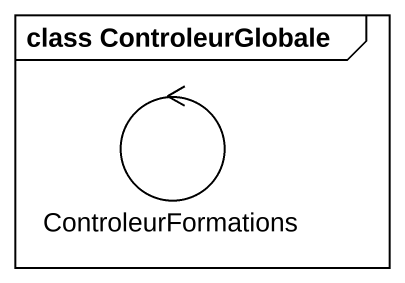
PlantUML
@startuml
mainframe class ControleurGlobale
control ControleurFormations
@enduml
